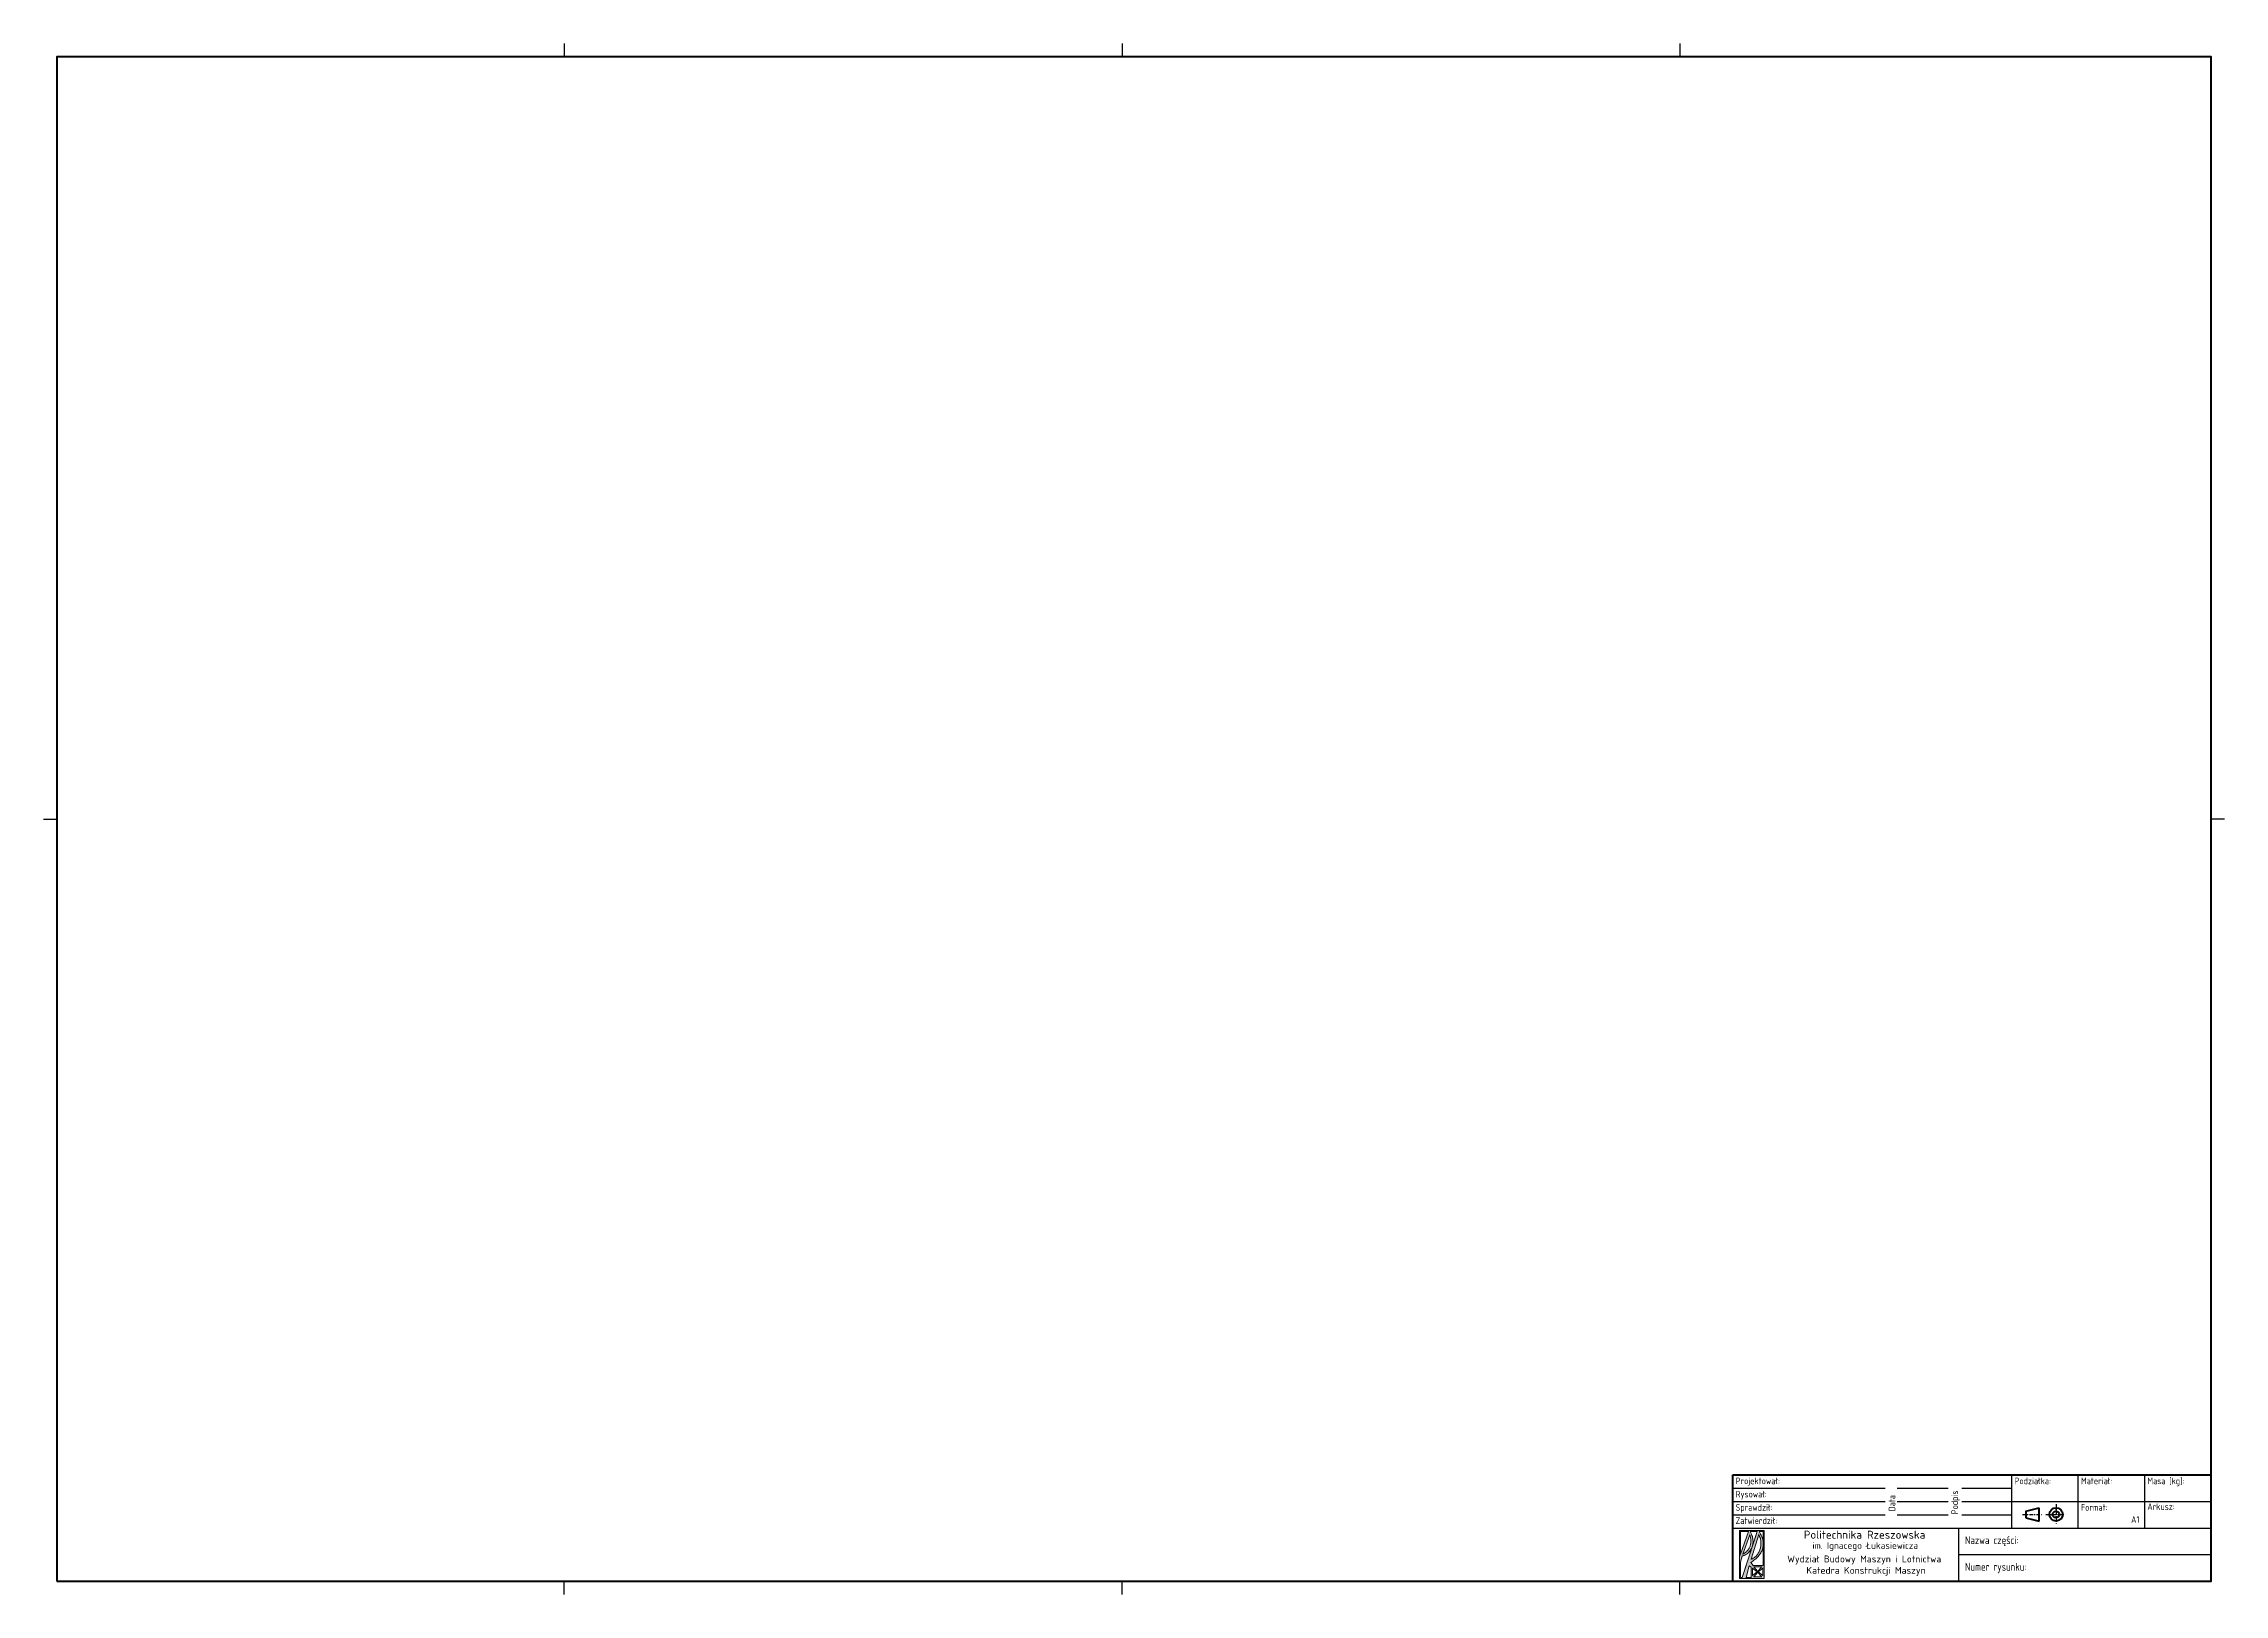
# Paper-space layout 'ark. A1' of a CAD drawing. Header units: millimetres. Extents: x 15 to 836, y 5 to 589.
import ezdxf
from ezdxf.enums import TextEntityAlignment as Align

# ---------------------------------------------------------------- set-up
doc = ezdxf.new("R2010")
doc.units = ezdxf.units.MM
doc.header["$LTSCALE"] = 0.2
doc.linetypes.add('KRESKAKROPKA2', pattern=[12.7, 6.35, -3.175, 0, -3.175])
for name, color, linetype, lineweight in [('_Linie cienkie', 5, 'Continuous', 25), ('_Linie grube', 7, 'Continuous', 50), ('_Osie symetrii_2', 4, 'KRESKAKROPKA2', 25), ('Tabelka cienka', 3, 'Continuous', 25)]:
    doc.layers.add(name, color=color, linetype=linetype, lineweight=lineweight)
doc.styles.add('Opis tabelki', font='isocpeur.ttf')
doc.styles.add('styl1', font='isocpeur.ttf')

# ---------------------------------------------------------------- blocks, each defined once
blk = doc.blocks.new('Ramka_A1')
at = {"layer": '_Linie grube'}
blk.add_lwpolyline([(20, 10), (831, 10), (831, 584), (20, 584)], close=True, dxfattribs=at)
blk = doc.blocks.new('Tabelka')
h = blk.add_hatch(color=5)
h.paths.add_polyline_path([(-177.56, 1), (-168.2, 1), (-168.2, 19), (-177.56, 19)])
h.paths.add_polyline_path([(-177.17, 10.19), (-177.17, 18.66), (-174.17, 18.66)], flags=16)
h.paths.add_polyline_path([(-173.65, 17.41), (-173.57, 17.11), (-173.48, 16.81), (-173.39, 16.51), (-173.35, 16.21), (-173.31, 15.91), (-173.27, 15.65), (-173.27, 15.35), (-173.22, 15.05), (-173.27, 14.79), (-173.27, 14.49), (-173.31, 14.23), (-173.35, 13.97), (-173.44, 13.67), (-173.48, 13.42), (-173.57, 13.2), (-173.65, 12.94), (-173.78, 12.68), (-173.87, 12.47), (-174, 12.26), (-174.12, 12), (-174.3, 11.83), (-174.43, 11.61), (-174.6, 11.4), (-174.77, 11.22), (-174.94, 11.05), (-175.11, 10.92), (-175.28, 10.75), (-175.5, 10.62), (-175.67, 10.49), (-175.89, 10.37), (-176.1, 10.28), (-176.32, 10.19)], flags=16)
h.paths.add_polyline_path([(-172.62, 16.34), (-172.71, 16.81), (-172.88, 17.24), (-173.05, 17.71), (-173.27, 18.18), (-173.48, 18.66), (-170.86, 18.66), (-176.49, 1.39), (-177.17, 1.39), (-177.17, 7.19), (-176.49, 9.46), (-176.27, 9.51), (-176.06, 9.59), (-175.84, 9.63), (-175.59, 9.76), (-175.37, 9.89), (-175.11, 10.02), (-174.9, 10.15), (-174.68, 10.32), (-174.43, 10.54), (-174.21, 10.71), (-174, 10.92), (-173.78, 11.18), (-173.61, 11.44), (-173.39, 11.7), (-173.22, 11.95), (-173.09, 12.26), (-172.92, 12.6), (-172.79, 12.9), (-172.71, 13.24), (-172.62, 13.59), (-172.54, 13.93), (-172.49, 14.32), (-172.45, 14.7), (-172.45, 15.09), (-172.49, 15.52), (-172.54, 15.91)], flags=16)
h.paths.add_polyline_path([(-170.3, 17.58), (-170.13, 17.2), (-169.96, 16.85), (-169.83, 16.47), (-169.7, 16.12), (-169.61, 15.74), (-169.57, 15.35), (-169.49, 14.96), (-169.49, 14.62), (-169.49, 14.23), (-169.49, 13.89), (-169.49, 13.5), (-169.53, 13.16), (-169.61, 12.81), (-169.7, 12.47), (-169.79, 12.13), (-169.87, 11.78), (-170, 11.48), (-170.13, 11.14), (-170.3, 10.84), (-170.47, 10.58), (-170.64, 10.28), (-170.82, 10.02), (-170.99, 9.76), (-171.2, 9.55), (-171.42, 9.29), (-171.63, 9.12), (-171.89, 8.9), (-172.11, 8.73), (-172.36, 8.6), (-172.62, 8.43), (-172.88, 8.35), (-173.14, 8.26)], flags=16)
h.paths.add_polyline_path([(-170.13, 18.66), (-168.58, 18.66), (-168.58, 5.94), (-172.45, 5.94), (-173.31, 7.01), (-172.92, 7.27), (-172.54, 7.53), (-172.15, 7.83), (-171.76, 8.13), (-171.42, 8.39), (-171.12, 8.69), (-170.82, 8.99), (-170.52, 9.33), (-170.26, 9.63), (-170, 9.98), (-169.74, 10.28), (-169.53, 10.62), (-169.36, 10.97), (-169.18, 11.31), (-169.01, 11.65), (-168.88, 12.04), (-168.8, 12.38), (-168.71, 12.77), (-168.63, 13.16), (-168.58, 13.54), (-168.58, 13.93), (-168.58, 14.32), (-168.63, 14.7), (-168.67, 15.13), (-168.75, 15.56), (-168.88, 15.99), (-169.01, 16.42), (-169.18, 16.85), (-169.4, 17.28), (-169.61, 17.71), (-169.87, 18.18)], flags=16)
h.paths.add_polyline_path([(-173.87, 5.77), (-173.14, 5.25), (-173.14, 1.34), (-175.07, 1.34)], flags=16)
h.paths.add_polyline_path([(-172.11, 5.42), (-169.27, 5.42), (-170.69, 3.66)], flags=16)
h.paths.add_polyline_path([(-172.62, 4.91), (-170.86, 3.49), (-172.62, 2.07)], flags=16)
h.paths.add_polyline_path([(-168.75, 4.91), (-168.75, 2.07), (-170.52, 3.49)], flags=16)
h.paths.add_polyline_path([(-170.69, 3.32), (-169.27, 1.56), (-172.11, 1.56)], flags=16)
at = {"color": 5, "lineweight": 0}
for p, q in [((-177.56, 19), (-168.2, 19)), ((-177.56, 1), (-177.56, 19)), ((-177.56, 19), (-177.56, 19)), ((-168.2, 19), (-168.2, 1)), ((-168.2, 1), (-177.56, 1))]:
    blk.add_line(p, q, dxfattribs=at)
for points in [[(-177.56, 19), (-168.2, 19), (-168.2, 1), (-177.56, 1), (-177.56, 19), (-177.56, 19)], [(-176.49, 1.39), (-177.17, 1.39), (-177.17, 7.19), (-176.49, 9.46), (-176.27, 9.51), (-176.06, 9.59), (-175.84, 9.63), (-175.59, 9.76), (-175.37, 9.89), (-175.11, 10.02), (-174.9, 10.15), (-174.68, 10.32), (-174.43, 10.54), (-174.21, 10.71), (-174, 10.92), (-173.78, 11.18), (-173.61, 11.44), (-173.39, 11.7), (-173.22, 11.95), (-173.09, 12.26), (-172.92, 12.6), (-172.79, 12.9), (-172.71, 13.24), (-172.62, 13.59), (-172.54, 13.93), (-172.49, 14.32), (-172.45, 14.7), (-172.45, 15.09), (-172.49, 15.52), (-172.54, 15.91), (-172.62, 16.34), (-172.71, 16.81), (-172.88, 17.24), (-173.05, 17.71), (-173.27, 18.18), (-173.48, 18.66), (-170.86, 18.66), (-176.49, 1.39), (-176.49, 1.39)], [(-177.17, 10.19), (-174.17, 18.66), (-177.17, 18.66), (-177.17, 10.19), (-177.17, 10.19)], [(-173.65, 17.41), (-176.32, 10.19), (-176.1, 10.28), (-175.89, 10.37), (-175.67, 10.49), (-175.5, 10.62), (-175.28, 10.75), (-175.11, 10.92), (-174.94, 11.05), (-174.77, 11.22), (-174.6, 11.4), (-174.43, 11.61), (-174.3, 11.83), (-174.12, 12), (-174, 12.26), (-173.87, 12.47), (-173.78, 12.68), (-173.65, 12.94), (-173.57, 13.2), (-173.48, 13.42), (-173.44, 13.67), (-173.35, 13.97), (-173.31, 14.23), (-173.27, 14.49), (-173.27, 14.79), (-173.22, 15.05), (-173.27, 15.35), (-173.27, 15.65), (-173.31, 15.91), (-173.35, 16.21), (-173.39, 16.51), (-173.48, 16.81), (-173.57, 17.11), (-173.65, 17.41), (-173.65, 17.41)], [(-170.13, 18.66), (-169.87, 18.18), (-169.61, 17.71), (-169.4, 17.28), (-169.18, 16.85), (-169.01, 16.42), (-168.88, 15.99), (-168.75, 15.56), (-168.67, 15.13), (-168.63, 14.7), (-168.58, 14.32), (-168.58, 13.93), (-168.58, 13.54), (-168.63, 13.16), (-168.71, 12.77), (-168.8, 12.38), (-168.88, 12.04), (-169.01, 11.65), (-169.18, 11.31), (-169.36, 10.97), (-169.53, 10.62), (-169.74, 10.28), (-170, 9.98), (-170.26, 9.63), (-170.52, 9.33), (-170.82, 8.99), (-171.12, 8.69), (-171.42, 8.39), (-171.76, 8.13), (-172.15, 7.83), (-172.54, 7.53), (-172.92, 7.27), (-173.31, 7.01), (-172.45, 5.94), (-168.58, 5.94), (-168.58, 18.66), (-170.13, 18.66), (-170.13, 18.66)], [(-170.3, 17.58), (-173.14, 8.26), (-172.88, 8.35), (-172.62, 8.43), (-172.36, 8.6), (-172.11, 8.73), (-171.89, 8.9), (-171.63, 9.12), (-171.42, 9.29), (-171.2, 9.55), (-170.99, 9.76), (-170.82, 10.02), (-170.64, 10.28), (-170.47, 10.58), (-170.3, 10.84), (-170.13, 11.14), (-170, 11.48), (-169.87, 11.78), (-169.79, 12.13), (-169.7, 12.47), (-169.61, 12.81), (-169.53, 13.16), (-169.49, 13.5), (-169.49, 13.89), (-169.49, 14.23), (-169.49, 14.62), (-169.49, 14.96), (-169.57, 15.35), (-169.61, 15.74), (-169.7, 16.12), (-169.83, 16.47), (-169.96, 16.85), (-170.13, 17.2), (-170.3, 17.58), (-170.3, 17.58)], [(-173.14, 1.34), (-175.07, 1.34), (-173.87, 5.77), (-173.14, 5.25), (-173.14, 1.34), (-173.14, 1.34)], [(-170.86, 3.49), (-172.62, 4.91), (-172.62, 2.07), (-170.86, 3.49), (-170.86, 3.49)], [(-170.69, 3.66), (-169.27, 5.42), (-172.11, 5.42), (-170.69, 3.66), (-170.69, 3.66)], [(-170.69, 3.32), (-172.11, 1.56), (-169.27, 1.56), (-170.69, 3.32), (-170.69, 3.32)], [(-170.52, 3.49), (-168.75, 2.07), (-168.75, 4.91), (-170.52, 3.49), (-170.52, 3.49)]]:
    blk.add_lwpolyline(points, dxfattribs=at)
at = {"color": 5, "lineweight": 0, "const_width": 0.301}
for points in [[(-176.49, 1.39), (-177.17, 1.39), (-177.17, 7.19), (-176.49, 9.46), (-176.27, 9.51), (-176.06, 9.59), (-175.84, 9.63), (-175.59, 9.76), (-175.37, 9.89), (-175.11, 10.02), (-174.9, 10.15), (-174.68, 10.32), (-174.43, 10.54), (-174.21, 10.71), (-174, 10.92), (-173.78, 11.18), (-173.61, 11.44), (-173.39, 11.7), (-173.22, 11.95), (-173.09, 12.26), (-172.92, 12.6), (-172.79, 12.9), (-172.71, 13.24), (-172.62, 13.59), (-172.54, 13.93), (-172.49, 14.32), (-172.45, 14.7), (-172.45, 15.09), (-172.49, 15.52), (-172.54, 15.91), (-172.62, 16.34), (-172.71, 16.81), (-172.88, 17.24), (-173.05, 17.71), (-173.27, 18.18), (-173.48, 18.66), (-170.86, 18.66), (-176.49, 1.39)], [(-177.17, 10.19), (-174.17, 18.66), (-177.17, 18.66), (-177.17, 10.19)], [(-173.65, 17.41), (-176.32, 10.19), (-176.1, 10.28), (-175.89, 10.37), (-175.67, 10.49), (-175.5, 10.62), (-175.28, 10.75), (-175.11, 10.92), (-174.94, 11.05), (-174.77, 11.22), (-174.6, 11.4), (-174.43, 11.61), (-174.3, 11.83), (-174.12, 12), (-174, 12.26), (-173.87, 12.47), (-173.78, 12.68), (-173.65, 12.94), (-173.57, 13.2), (-173.48, 13.42), (-173.44, 13.67), (-173.35, 13.97), (-173.31, 14.23), (-173.27, 14.49), (-173.27, 14.79), (-173.22, 15.05), (-173.27, 15.35), (-173.27, 15.65), (-173.31, 15.91), (-173.35, 16.21), (-173.39, 16.51), (-173.48, 16.81), (-173.57, 17.11), (-173.65, 17.41)], [(-170.13, 18.66), (-169.87, 18.18), (-169.61, 17.71), (-169.4, 17.28), (-169.18, 16.85), (-169.01, 16.42), (-168.88, 15.99), (-168.75, 15.56), (-168.67, 15.13), (-168.63, 14.7), (-168.58, 14.32), (-168.58, 13.93), (-168.58, 13.54), (-168.63, 13.16), (-168.71, 12.77), (-168.8, 12.38), (-168.88, 12.04), (-169.01, 11.65), (-169.18, 11.31), (-169.36, 10.97), (-169.53, 10.62), (-169.74, 10.28), (-170, 9.98), (-170.26, 9.63), (-170.52, 9.33), (-170.82, 8.99), (-171.12, 8.69), (-171.42, 8.39), (-171.76, 8.13), (-172.15, 7.83), (-172.54, 7.53), (-172.92, 7.27), (-173.31, 7.01), (-172.45, 5.94), (-168.58, 5.94), (-168.58, 18.66), (-170.13, 18.66)], [(-170.3, 17.58), (-173.14, 8.26), (-172.88, 8.35), (-172.62, 8.43), (-172.36, 8.6), (-172.11, 8.73), (-171.89, 8.9), (-171.63, 9.12), (-171.42, 9.29), (-171.2, 9.55), (-170.99, 9.76), (-170.82, 10.02), (-170.64, 10.28), (-170.47, 10.58), (-170.3, 10.84), (-170.13, 11.14), (-170, 11.48), (-169.87, 11.78), (-169.79, 12.13), (-169.7, 12.47), (-169.61, 12.81), (-169.53, 13.16), (-169.49, 13.5), (-169.49, 13.89), (-169.49, 14.23), (-169.49, 14.62), (-169.49, 14.96), (-169.57, 15.35), (-169.61, 15.74), (-169.7, 16.12), (-169.83, 16.47), (-169.96, 16.85), (-170.13, 17.2), (-170.3, 17.58)], [(-173.14, 1.34), (-175.07, 1.34), (-173.87, 5.77), (-173.14, 5.25), (-173.14, 1.34)], [(-170.86, 3.49), (-172.62, 4.91), (-172.62, 2.07), (-170.86, 3.49), (-170.86, 3.49)], [(-170.69, 3.66), (-169.27, 5.42), (-172.11, 5.42), (-170.69, 3.66), (-170.69, 3.66)], [(-170.69, 3.32), (-172.11, 1.56), (-169.27, 1.56), (-170.69, 3.32), (-170.69, 3.32)], [(-170.52, 3.49), (-168.75, 2.07), (-168.75, 4.91), (-170.52, 3.49), (-170.52, 3.49)]]:
    blk.add_lwpolyline(points, dxfattribs=at)
at = {"layer": '_Linie grube'}
for p, q in [((-180, 0), (-180, 40)), ((-180, 40), (0, 40)), ((-69.71, 26.37), (-64.71, 27.62)), ((-69.71, 26.37), (-69.71, 23.87)), ((-64.71, 22.62), (-64.71, 27.62)), ((-69.71, 23.87), (-64.71, 22.62))]:
    blk.add_line(p, q, dxfattribs=at)
for radius in [2.5, 1.25]:
    blk.add_circle((-58.38, 25.12), radius, dxfattribs=at)
at = {"layer": '_Osie symetrii_2'}
for p, q in [((-71.01, 25.12), (-63.41, 25.12)), ((-62.18, 25.12), (-54.58, 25.12)), ((-58.38, 28.92), (-58.38, 21.32))]:
    blk.add_line(p, q, dxfattribs=at)
at = {"layer": 'Tabelka cienka'}
for p, q in [((-180, 35), (-122.69, 35)), ((-118.15, 35), (-99.01, 35)), ((-93.87, 35), (-75, 35)), ((-75, 20), (-75, 40)), ((-50, 20), (-50, 40)), ((-25, 20), (-25, 40)), ((-180, 30), (-122.69, 30)), ((-180, 25), (-122.69, 25)), ((-118.15, 30), (-99.01, 30)), ((-118.15, 25), (-99.01, 25)), ((-93.87, 30), (-75, 30)), ((-93.87, 25), (-75, 25)), ((-75, 30), (0, 30)), ((-180, 20), (0, 20)), ((-95, 0), (-95, 20)), ((-95, 10), (0, 10))]:
    blk.add_line(p, q, dxfattribs=at)
at = {"layer": 'Tabelka cienka', "style": 'Opis tabelki', "width": 0.8}
for s, height, p in [('Projektował:', 2.5, (-179, 37.75)), ('Rysował:', 2.5, (-179, 32.75)), ('Podziałka:', 2.5, (-74, 37.75)), ('Materiał:', 2.5, (-49, 37.75)), ('Masa [kg]:', 2.5, (-24, 37.75)), ('Sprawdził:', 2.5, (-179, 27.75)), ('Format:', 2.5, (-49, 27.75)), ('Arkusz:', 2.5, (-24, 28.07)), ('Zatwierdził:', 2.5, (-179, 22.75)), ('Nazwa części:', 3, (-92.68, 15.43)), ('Numer rysunku:', 3, (-92.67, 5.4))]:
    blk.add_text(s, height=height, dxfattribs=at).set_placement(p, align=Align.MIDDLE_LEFT)
for s, p in [('Podpis', (-96.53, 25.17)), ('Data', (-120.16, 26.25))]:
    blk.add_text(s, height=2.5, rotation=90, dxfattribs=at).set_placement(p, align=Align.MIDDLE_LEFT)
at = {"layer": 'Tabelka cienka', "attachment_point": 1, "style": 'styl1'}
for s, insert, char_height, width in [('Politechnika Rzeszowska', (-153.33, 18.98), 3, 79.2), ('Wydział Budowy Maszyn i Lotnictwa', (-159.56, 9.65), 2.6, 70.5959), ('im. Ignacego Łukasiewicza', (-150.09, 14.65), 2.5, 79.2), ('Katedra Konstrukcji Maszyn', (-152.36, 5.36), 2.6, 56.429)]:
    blk.add_mtext(s, dxfattribs=dict(at, insert=insert, char_height=char_height, width=width))
at = {"layer": 'Tabelka cienka', "style": 'Opis tabelki', "width": 0.8, "flags": 8}
for tag, p in [('PROJEKTOWAŁ', (-162.15, 37.75)), ('RYSOWAŁ', (-162.15, 32.75)), ('DATA1', (-117.93, 37.75)), ('DATA2', (-117.93, 32.75)), ('SPRAWDZIŁ', (-162.15, 27.75)), ('DATA3', (-117.93, 27.75)), ('ZATWIERDZIŁ', (-162.15, 22.75)), ('DATA4', (-117.93, 22.75))]:
    blk.add_attdef(tag, text='', height=2.5, dxfattribs=at).set_placement(p, align=Align.MIDDLE_LEFT)
at = {"layer": 'Tabelka cienka', "style": 'styl1', "flags": 8}
blk.add_attdef('PODZIAŁKA', text='', height=2.5, dxfattribs=at).set_placement((-52, 31), align=Align.BOTTOM_RIGHT)
at = {"layer": 'Tabelka cienka', "style": 'Opis tabelki', "width": 0.8, "flags": 8}
for tag, p in [('MATERIAL', (-27, 31.19)), ('MASA', (-2, 31.19)), ('FORMAT', (-27, 21.19)), ('ARKUSZ', (-2, 21.19))]:
    blk.add_attdef(tag, text='', height=2.5, dxfattribs=at).set_placement(p, align=Align.BOTTOM_RIGHT)
at = {"layer": 'Tabelka cienka', "style": 'styl1', "flags": 8}
for tag, height, p in [('TYTUŁ', 6, (-50.06, 15)), ('NUMER_R', 3.5, (-54.38, 5))]:
    blk.add_attdef(tag, text='', height=height, dxfattribs=at).set_placement(p, align=Align.MIDDLE)

psp = doc.layouts.new('ark. A1')

# ---------------------------------------------------------------- linework, layer by layer
at = {"layer": '_Linie cienkie'}
for p, q in [((211, 589), (211, 584)), ((421, 589), (421, 584)), ((631, 589), (631, 584)), ((15, 297), (20, 297)), ((836, 297), (831, 297)), ((211, 5), (211, 10)), ((421, 5), (421, 10)), ((631, 5), (631, 10))]:
    psp.add_line(p, q, dxfattribs=at)

# ---------------------------------------------------------------- block references
psp.add_blockref('Ramka_A1', (0, 0), dxfattribs=at)
ref = psp.add_blockref('Tabelka', (831, 10), dxfattribs=at)
ref.add_attrib('FORMAT', 'A1', dxfattribs={"layer": 'Tabelka cienka', "height": 2.5, "style": 'Opis tabelki', "width": 0.8}).set_placement((804, 31.19), align=Align.BOTTOM_RIGHT)

doc.saveas('drawing.dxf')
